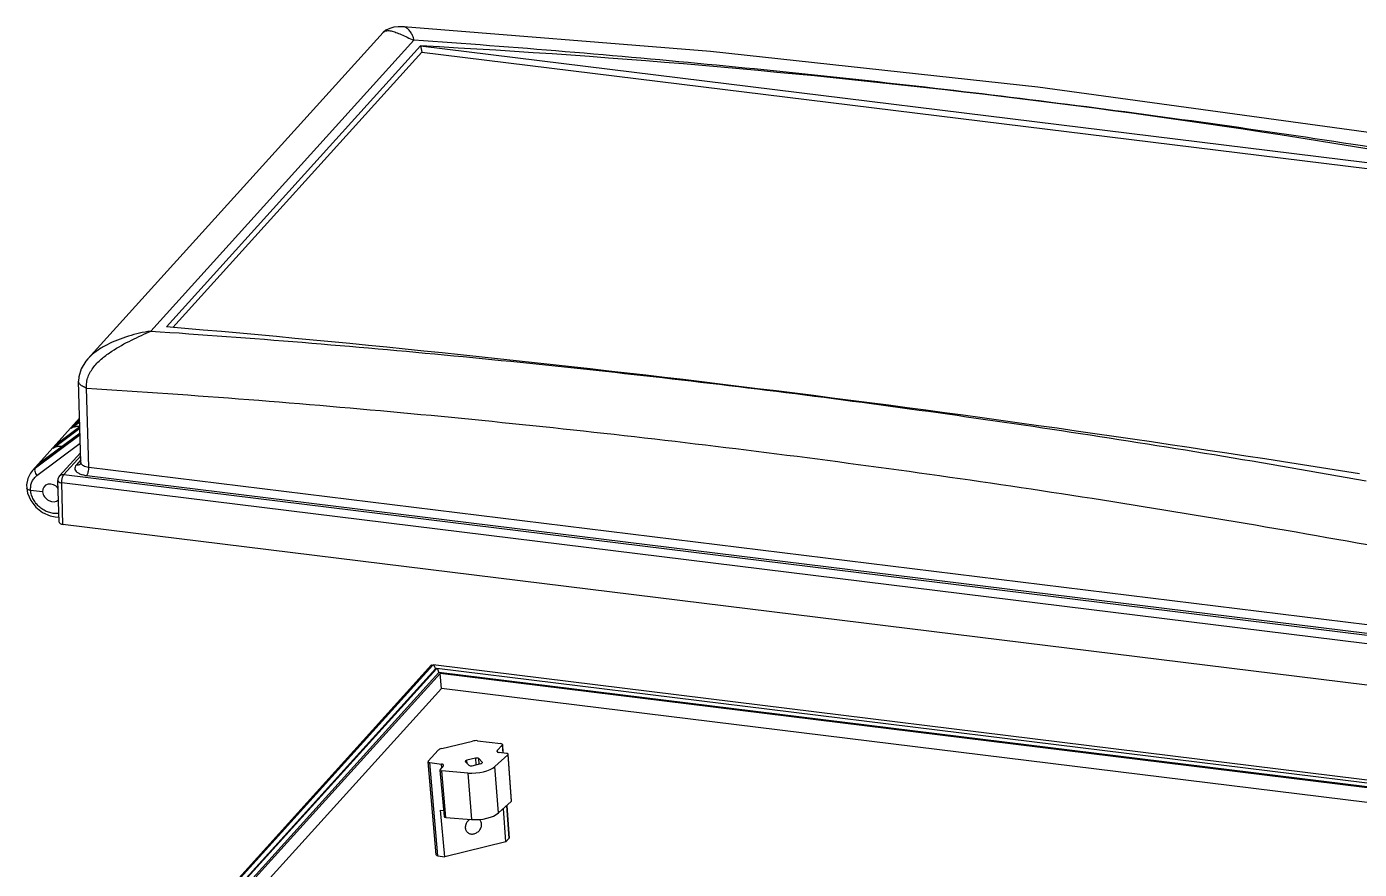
# Model space of a CAD drawing. Header units: millimetres. Extents: x -1995 to -555, y 489 to 1011.
# Drawn here: x -1086.8 to -882.3, y 722 to 851.2 of the extents above; entities that cross this region are included whole.
import ezdxf

# ---------------------------------------------------------------- set-up
doc = ezdxf.new("R2010")
doc.units = ezdxf.units.MM

msp = doc.modelspace()

# ---------------------------------------------------------------- linework, layer by layer
at = {"color": 7, "linetype": 'Continuous'}
for p, q in [((-1028.972, 851.201), (-1028.973, 851.201)), ((-1032.111, 850.312), (-1077.421, 800.26)), ((-1027.367, 849.136), (-1067.754, 804.522)), ((-1026.344, 848.254), (-1065.349, 805.167)), ((-1026.145, 847.301), (-1064.371, 805.074)), ((-1026.344, 848.254), (-843.271, 825.712)), ((-1026.344, 848.254), (-1026.145, 847.301)), ((-1026.145, 847.301), (-844.027, 824.877)), ((-1078.486, 784.37), (-1078.834, 796.815)), ((-1077.271, 783.658), (-1077.61, 795.78)), ((-1078.676, 791.139), (-1085.911, 783.146)), ((-1082.739, 786.564), (-1078.633, 789.627)), ((-1078.639, 789.819), (-1082.144, 787.222)), ((-1078.639, 789.827), (-1081.939, 787.382)), ((-1079.981, 789.611), (-1078.66, 790.596)), ((-1079.385, 790.269), (-1079.981, 789.611)), ((-1078.666, 790.802), (-1079.385, 790.269)), ((-1079.385, 790.269), (-1079.174, 790.434)), ((-1078.666, 790.81), (-1079.181, 790.429)), ((-1085.473, 783.544), (-1078.606, 788.666)), ((-1078.611, 788.837), (-1084.902, 784.175)), ((-1078.611, 788.845), (-1084.697, 784.335)), ((-1085.219, 782.37), (-1078.569, 787.331)), ((-1082.144, 787.222), (-1082.739, 786.564)), ((-1082.144, 787.222), (-1081.932, 787.387)), ((-1081.756, 782.298), (-1078.528, 785.864)), ((-1085.911, 783.146), (-1085.473, 783.544)), ((-1084.902, 784.175), (-1085.473, 783.544)), ((-1084.902, 784.175), (-1084.69, 784.34)), ((-1081.086, 782.523), (-1078.514, 785.364)), ((-1078.497, 784.744), (-1079.177, 783.992)), ((-1078.508, 784.216), (-1078.507, 784.217)), ((-1078.486, 784.368), (-1078.498, 784.26)), ((-1078.486, 784.369), (-1078.486, 784.367)), ((-1077.271, 783.658), (-876.723, 758.964)), ((-1081.835, 775.21), (-1082.014, 781.599)), ((-1081.086, 782.523), (-873.991, 757.023)), ((-1077.592, 782.363), (-877.044, 757.67)), ((-1086.801, 780.426), (-1086.802, 780.429)), ((-1086.801, 780.426), (-1086.668, 779.678)), ((-1084.357, 779.848), (-1086.194, 780.075)), ((-874.312, 755.729), (-1081.406, 781.229)), ((-1081.228, 774.85), (-1081.406, 781.229)), ((-1083.209, 776.171), (-1082.454, 776.01)), ((-1082.454, 776.01), (-1081.857, 775.985)), ((-873.682, 749.295), (-1081.228, 774.85)), ((-1073.394, 699.489), (-1024.664, 753.319)), ((-1024.458, 753.276), (-1072.854, 699.815)), ((-1024.071, 752.709), (-1071.772, 700.015)), ((-1023.929, 752.733), (-1071.546, 700.132)), ((-1024.664, 753.319), (-1024.456, 753.293)), ((-863.711, 733.512), (-1024.399, 753.298)), ((-1023.963, 752.696), (-1024.071, 752.709)), ((-863.558, 733.016), (-1023.87, 752.755)), ((-1023.542, 752.166), (-1070.481, 700.314)), ((-1023.368, 751.987), (-1070.189, 700.266)), ((-863.479, 732.457), (-1023.542, 752.166)), ((-863.461, 732.298), (-1023.368, 751.987)), ((-1023.144, 749.701), (-1023.368, 751.987)), ((-1023.144, 749.701), (-1068.115, 700.023)), ((-863.197, 730.007), (-1023.144, 749.701)), ((-1023.109, 740.483), (-1018.365, 741.633)), ((-1017.601, 741.679), (-1014.045, 741.242)), ((-1014.593, 740.186), (-1013.834, 741.024)), ((-1013.834, 741.024), (-1013.747, 739.818)), ((-1013.802, 741.1), (-1013.71, 739.814)), ((-1023.946, 724.165), (-1025.192, 738.469)), ((-1025.161, 738.547), (-1023.653, 740.212)), ((-1019.456, 738.453), (-1018.927, 737.909)), ((-1017.932, 739.009), (-1019.24, 738.691)), ((-1019.186, 738.175), (-1019.24, 738.691)), ((-1017.932, 739.009), (-1017.862, 737.981)), ((-1016.893, 738.402), (-1017.422, 738.946)), ((-1017.365, 738.102), (-1017.422, 738.946)), ((-1016.893, 738.402), (-1016.886, 738.285)), ((-1012.949, 739.512), (-1014.932, 737.738)), ((-1014.593, 740.186), (-1014.578, 739.987)), ((-1013.146, 739.744), (-1014.302, 739.887)), ((-1012.949, 739.512), (-1012.465, 732.337)), ((-1012.418, 732.428), (-1012.902, 739.603)), ((-1024.949, 738.329), (-1023.158, 738.109)), ((-1023.703, 724.025), (-1024.949, 738.329)), ((-1023.389, 737.191), (-1022.753, 730.053)), ((-1022.867, 737.81), (-1023.358, 737.269)), ((-1023.112, 737.54), (-1023.158, 738.109)), ((-1019.092, 736.729), (-1023.113, 737.048)), ((-1022.478, 729.91), (-1023.113, 737.048)), ((-1019.092, 736.729), (-1018.558, 729.599)), ((-1018.417, 737.846), (-1017.109, 738.164)), ((-1014.398, 730.608), (-1014.932, 737.738)), ((-1014.398, 730.608), (-1012.465, 732.337)), ((-1023.272, 731.048), (-1022.837, 730.994)), ((-1022.649, 723.896), (-1023.272, 731.048)), ((-1013.253, 726.174), (-1013.62, 731.304)), ((-1013.167, 731.709), (-1012.806, 726.667)), ((-1013.132, 731.74), (-1012.775, 726.743)), ((-1022.478, 729.91), (-1018.558, 729.599)), ((-1013.253, 726.174), (-1022.649, 723.896)), ((-1013.253, 726.174), (-1012.806, 726.667)), ((-1023.703, 724.025), (-1022.649, 723.896))]:
    msp.add_line(p, q, dxfattribs=at)
for points in [[(-1028.972, 851.201), (-1029.142, 851.21), (-1029.803, 851.203), (-1030.453, 851.123), (-1031.093, 850.951), (-1031.688, 850.663), (-1032.111, 850.312)], [(-833.555, 827.128), (-881.234, 835.018), (-931.608, 841.946), (-981.845, 847.407), (-1028.972, 851.201)], [(-1077.421, 800.26), (-1077.721, 799.904), (-1078.435, 798.749), (-1078.793, 797.524), (-1078.834, 796.81)], [(-1078.498, 784.26), (-1078.518, 784.206), (-1078.508, 784.216)], [(-1085.912, 783.145), (-1086.22, 782.748), (-1086.628, 781.904), (-1086.806, 780.953), (-1086.802, 780.428)], [(-1086.668, 779.678), (-1086.184, 778.528), (-1085.398, 777.505), (-1084.378, 776.696), (-1083.209, 776.171)]]:
    msp.add_lwpolyline(points, dxfattribs=at)
for centre, radius, start, end in [((-1081.015, 781.627), 1, 137.81139, 181.60445), ((-1017.953, 728.892), 0.956, 44.23653, 48.96405)]:
    msp.add_arc(centre, radius, start, end, dxfattribs=at)
for centre, major_axis, ratio, start_param, end_param in [((-1211.144, -1219.042), (317.746, 2053.493), 0.8013781, -0.0305557, 0.0802524), ((-442.109, -369.518), (1687.218, -783.322), 0.5253028, 2.0662578, 2.177066), ((-1082.98, 779.679), (-1.091, 1.029), 0.8220414, 4.5456192, 7.0125171), ((-1082.98, 779.679), (-1.131, 0.985), 0.806725, 0.697246, 3.0466649), ((-1080.837, 775.28), (0.998, 0.08), 0.4386125, 3.1184993, 4.2753784), ((-1022.734, 740.099), (0.997, 0.079), 0.4390224, 1.9203888, 2.7057756), ((-1017.991, 741.249), (0.997, 0.079), 0.4390288, 1.1349778, 1.9203646), ((-1014.201, 741.069), (0.399, 0.032), 0.4390126, -0.4358225, 1.1349464), ((-1024.793, 738.501), (0.399, 0.032), 0.4390126, 2.7057702, 4.2765391), ((-1019.093, 738.541), (0.391, 0.031), 0.4389357, 1.9206958, 3.4911876), ((-1017.785, 738.858), (0.391, 0.031), 0.4391078, 0.349555, 1.9200468), ((-1017.256, 738.314), (0.391, 0.031), 0.4389357, 5.0622885, 6.6327802), ((-1013.301, 739.572), (0.399, 0.032), 0.4389974, -0.52307, 1.1349424), ((-1022.99, 737.223), (0.399, 0.032), 0.4390137, 2.7057544, 4.3637668), ((-1018.015, 738.264), (3.489, 0.277), 0.4390436, -1.9192902, -0.5230907), ((-1018.564, 737.997), (0.391, 0.031), 0.4391078, -2.7920376, -1.2215459), ((-1012.817, 732.397), (0.399, 0.032), 0.4389974, -0.52307, -0.0048397), ((-1017.481, 731.133), (3.489, 0.277), 0.4390436, -1.9192902, -0.5230907), ((-1022.355, 730.085), (0.399, 0.032), 0.4390137, -3.1371387, -1.9194185), ((-1013.174, 726.712), (0.399, 0.032), 0.4390126, -0.4358225, -0.0031328), ((-1023.547, 724.197), (0.399, 0.032), 0.4390126, -3.1379036, -2.0066462)]:
    msp.add_ellipse(centre, major_axis=major_axis, ratio=ratio, start_param=start_param, end_param=end_param, dxfattribs=at)
for points, start_tangent, end_tangent in [([(-1027.367, 849.136), (-1027.568, 849.836), (-1027.9, 850.419), (-1028.298, 850.871), (-1028.732, 851.145), (-1028.956, 851.199), (-1028.972, 851.201)], (-0.14656, 0.9892018), (-0.9978229, 0.0659502)), ([(-1032.111, 850.312), (-1032.08, 850.344), (-1031.83, 850.517), (-1031.542, 850.596), (-1031.225, 850.603), (-1030.883, 850.556), (-1030.137, 850.337), (-1029.311, 849.998), (-1028.4, 849.585), (-1027.367, 849.136)], (0.671897, 0.7406446), (0.9249754, -0.3800271)), ([(-840.85, 826.17), (-887.643, 833.803), (-934.351, 840.178), (-980.938, 845.29), (-1027.367, 849.136)], (-0.984795, 0.1737206), (-0.9976074, 0.0691339)), ([(-1077.61, 795.78), (-1077.592, 796.632), (-1077.384, 797.486), (-1076.998, 798.299), (-1076.477, 799.053), (-1075.19, 800.353), (-1073.741, 801.426), (-1070.704, 803.135), (-1069.195, 803.853), (-1067.754, 804.522)], (-0.0956058, 0.9954193), (0.9047237, 0.4259988)), ([(-1067.754, 804.522), (-1071.197, 803.728), (-1074.464, 802.414), (-1075.98, 801.507), (-1077.331, 800.357), (-1077.418, 800.262)], (-0.9892356, -0.1463318), (-0.6705175, -0.7418937)), ([(-1067.754, 804.522), (-1021.267, 800.74), (-974.661, 795.649), (-927.972, 789.253), (-881.237, 781.556)], (0.9977407, -0.0671831), (0.9844344, -0.1757525)), ([(-1077.61, 795.78), (-1078.254, 796.051), (-1078.502, 796.225), (-1078.687, 796.417), (-1078.799, 796.623), (-1078.834, 796.811)], (-0.9592713, 0.2824864), (-0.0351768, 0.9993811)), ([(-1077.61, 795.78), (-1027.853, 791.888), (-977.955, 786.489), (-927.962, 779.588), (-877.92, 771.192)], (0.9980113, -0.0630353), (0.9837264, -0.1796731)), ([(-1078.64, 789.878), (-1079.003, 789.874), (-1079.518, 789.8), (-1079.981, 789.611)], (-0.9996366, 0.0269567), (-0.8543461, -0.5197044)), ([(-1081.338, 786.829), (-1081.761, 786.827), (-1082.277, 786.753), (-1082.739, 786.564)], (-0.9993075, 0.0372104), (-0.8543461, -0.5197044)), ([(-1085.473, 783.544), (-1085.57, 783.326), (-1085.556, 783.027), (-1085.433, 782.692), (-1085.219, 782.37)], (-0.6687884, -0.7434529), (0.6416918, -0.7669626)), ([(-1079.177, 783.992), (-1079.386, 783.647), (-1079.393, 783.303), (-1079.198, 782.982), (-1078.814, 782.707), (-1078.268, 782.496), (-1077.592, 782.363)], (-0.6713864, -0.7411075), (0.992512, -0.1221469)), ([(-1079.177, 783.992), (-1078.839, 784.015), (-1078.559, 784.165), (-1078.508, 784.216)], (0.9925046, -0.1222071), (0.6702656, 0.7421213)), ([(-1078.485, 784.367), (-1078.471, 784.271), (-1078.341, 784.056)], (0.0263676, -0.9996523), (0.6947019, -0.7192977)), ([(-1078.341, 784.056), (-1078.085, 783.874), (-1077.721, 783.739), (-1077.271, 783.658)], (0.6947019, -0.7192977), (0.9944263, -0.1054343)), ([(-1077.592, 782.363), (-1077.451, 782.59), (-1077.341, 782.914), (-1077.278, 783.288), (-1077.271, 783.658)], (0.6711136, 0.7413546), (-0.0629565, 0.9980163)), ([(-1086.194, 780.075), (-1086.169, 780.754), (-1085.992, 781.382), (-1085.671, 781.928), (-1085.219, 782.37)], (-0.0761064, 0.9970997), (0.8014465, 0.5980664)), ([(-1082.014, 781.599), (-1081.942, 781.447), (-1081.728, 781.314), (-1081.406, 781.229)], (0.0424956, -0.9990967), (0.9878421, -0.1554608)), ([(-1081.756, 782.299), (-1081.705, 782.349), (-1081.576, 782.439), (-1081.425, 782.5), (-1081.26, 782.528), (-1081.086, 782.523)], (0.6717237, 0.7408018), (0.9925046, -0.1222071)), ([(-1081.406, 781.229), (-1081.41, 781.409), (-1081.399, 781.598), (-1081.374, 781.788), (-1081.337, 781.971), (-1081.287, 782.142), (-1081.227, 782.296), (-1081.159, 782.424), (-1081.086, 782.523)], (-0.0629565, 0.9980163), (0.6711136, 0.7413546)), ([(-1086.194, 780.075), (-1086.516, 780.151), (-1086.729, 780.281), (-1086.801, 780.426)], (-0.9924621, 0.122552), (-0.1072122, 0.9942362)), ([(-1082.717, 776.556), (-1083.44, 776.725), (-1084.139, 777.041), (-1084.779, 777.488), (-1085.329, 778.044), (-1085.761, 778.68), (-1086.054, 779.367), (-1086.194, 780.075)], (-0.9921252, 0.1252503), (-0.0823696, 0.9966018)), ([(-1081.872, 776.56), (-1081.957, 776.549), (-1082.717, 776.556)], (-0.9899024, -0.1417509), (-0.9921266, 0.1252388)), ([(-1024.44, 753.292), (-1024.456, 753.278)], (-0.875547, -0.4831329), (-0.6577331, -0.7532511)), ([(-1024.402, 753.298), (-1024.436, 753.294), (-1024.44, 753.292)], (-0.9928346, 0.1194963), (-0.875547, -0.4831329)), ([(-1024.362, 753.285), (-1024.376, 753.291), (-1024.402, 753.298)], (-0.8880104, 0.4598233), (-0.9928346, 0.1194963)), ([(-1024.305, 753.238), (-1024.362, 753.285)], (-0.6732658, 0.7394005), (-0.8880104, 0.4598233)), ([(-1024.162, 753.012), (-1024.231, 753.142), (-1024.305, 753.238)], (-0.4106035, 0.911814), (-0.6732658, 0.7394005)), ([(-1024.103, 752.854), (-1024.162, 753.012)], (-0.2836817, 0.9589185), (-0.4106035, 0.911814)), ([(-1024.071, 752.709), (-1024.103, 752.854)], (-0.1392848, 0.9902524), (-0.2836817, 0.9589185)), ([(-1023.907, 752.75), (-1023.927, 752.735)], (-0.9160905, -0.4009717), (-0.6577331, -0.7532511)), ([(-1023.873, 752.754), (-1023.907, 752.75)], (-0.9928346, 0.1194963), (-0.9160905, -0.4009717)), ([(-1023.776, 752.695), (-1023.847, 752.748), (-1023.873, 752.754)], (-0.6732658, 0.7394005), (-0.9928346, 0.1194963)), ([(-1023.542, 752.166), (-1023.574, 752.311), (-1023.633, 752.468), (-1023.702, 752.598), (-1023.776, 752.695)], (-0.1392848, 0.9902524), (-0.6732658, 0.7394005)), ([(-1014.593, 740.186), (-1014.631, 740.122), (-1014.636, 740.08)], (-0.6711136, -0.7413546), (0.0656424, -0.9978432)), ([(-1014.636, 740.08), (-1014.632, 740.059), (-1014.596, 740), (-1014.526, 739.95), (-1014.426, 739.911), (-1014.302, 739.887)], (0.0656424, -0.9978432), (0.9925046, -0.1222071)), ([(-1022.824, 737.916), (-1022.828, 737.937), (-1022.864, 737.996), (-1022.934, 738.046), (-1023.035, 738.085), (-1023.158, 738.109)], (-0.0765297, 0.9970673), (-0.9925046, 0.1222071)), ([(-1022.867, 737.81), (-1022.829, 737.874), (-1022.824, 737.916)], (0.6711136, 0.7413546), (-0.0765297, 0.9970673)), ([(-1018.796, 729.623), (-1018.943, 729.513), (-1019.142, 729.313), (-1019.302, 729.083), (-1019.415, 728.833), (-1019.476, 728.573), (-1019.484, 728.315)], (-0.8353113, -0.5497773), (0.079072, -0.9968689)), ([(-1019.484, 728.315), (-1019.436, 728.07), (-1019.337, 727.849), (-1019.202, 727.675)], (0.079072, -0.9968689), (0.6976139, -0.7164739)), ([(-1019.202, 727.675), (-1019.189, 727.662), (-1018.999, 727.516), (-1018.776, 727.419), (-1018.53, 727.374), (-1018.27, 727.383), (-1018.009, 727.446), (-1017.758, 727.561), (-1017.528, 727.721), (-1017.329, 727.921), (-1017.169, 728.151), (-1017.056, 728.402), (-1016.994, 728.662), (-1016.987, 728.92)], (0.6976139, -0.7164739), (-0.079072, 0.9968689)), ([(-1016.987, 728.92), (-1017.034, 729.165), (-1017.134, 729.386), (-1017.268, 729.559)], (-0.079072, 0.9968689), (-0.6976139, 0.7164739))]:
    msp.add_spline(points, degree=3, dxfattribs=dict(at, start_tangent=start_tangent, end_tangent=end_tangent))

doc.saveas('drawing.dxf')
